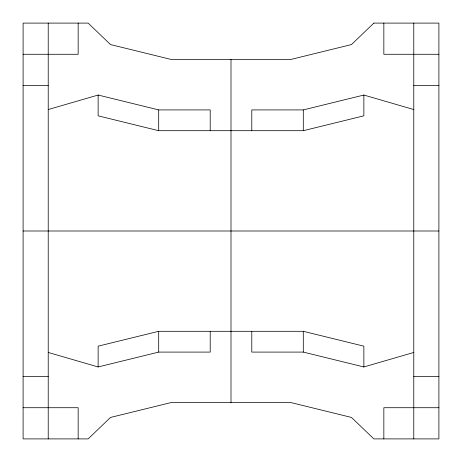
<?xml version="1.0" encoding="UTF-8"?>
<svg xmlns="http://www.w3.org/2000/svg" width="462" height="462" viewBox="0 0 462 462"><rect width="100%" height="100%" fill="white"/><g stroke="black" fill="none" stroke-linecap="round" stroke-linejoin="round"><path stroke-width="0.69" d="M48.221 109.546L98.135 95.039L158.703 109.91L210.21 109.91L210.21 130.7M251.79 331.3L251.79 352.09L303.297 352.09L363.865 366.961L413.779 352.454M251.79 130.7L251.79 109.91L303.297 109.91L363.865 95.039L413.779 109.546M98.135 95.039L98.135 115.829L158.703 130.7L303.297 130.7L363.865 115.829L363.865 95.039M363.865 366.961L363.865 346.171L303.297 331.3L158.703 331.3L98.135 346.171L98.135 366.961L158.703 352.09L210.21 352.09L210.21 331.3M23.1 54.279L78.159 54.279L78.159 23.1M438.9 54.279L383.841 54.279L383.841 23.1M23.1 85.458L48.221 85.458M413.779 85.458L438.9 85.458M23.1 231L438.9 231M23.1 376.542L48.221 376.542M413.779 376.542L438.9 376.542M23.1 407.721L78.159 407.721L78.159 438.9M438.9 407.721L383.841 407.721L383.841 438.9M48.221 352.454L98.135 366.961M413.779 23.1L413.779 438.9M303.297 109.91L303.297 130.7M303.297 331.3L303.297 352.09M231 59.436L231 402.564M158.703 109.91L158.703 130.7M158.703 331.3L158.703 352.09M48.221 23.1L48.221 438.9M373.862 23.1L351.472 44.566L290.904 59.436L171.096 59.436L110.528 44.566L88.138 23.1L23.1 23.1L23.1 438.9L88.138 438.9L110.528 417.434L171.096 402.564L290.904 402.564L351.472 417.434L373.862 438.9L438.9 438.9L438.9 23.1L373.862 23.1"/></g></svg>
